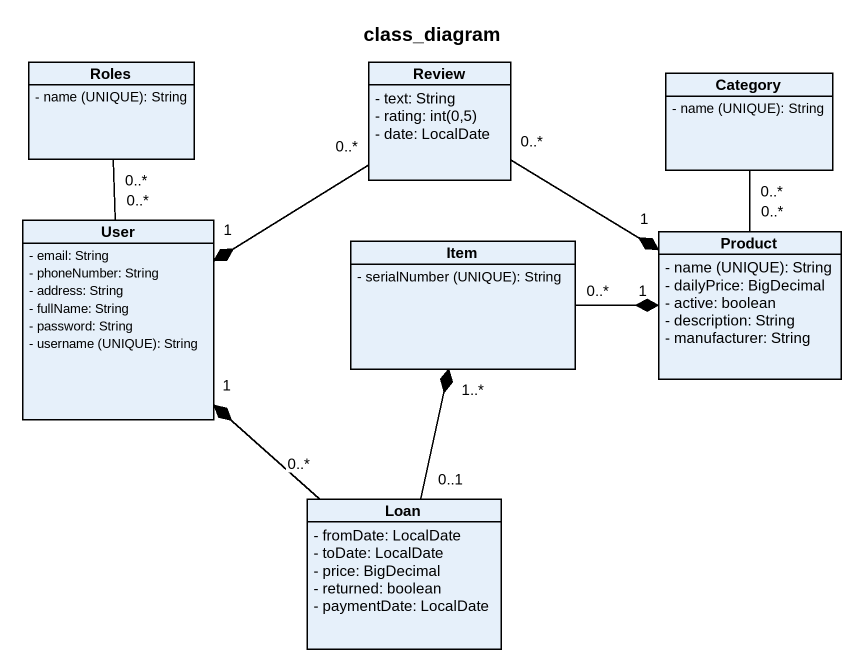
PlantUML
@startuml
title class_diagram
hide circle
hide empty members
skinparam classAttributeIconSize 0
class Roles {
  {field} - name (UNIQUE): String
}
class Review {
  - text: String
  {field} - rating: int(0,5)
  - date: LocalDate
}
class Category {
  {field} - name (UNIQUE): String
}
class User {
  - email: String
  - phoneNumber: String
  - address: String
  - fullName: String
  - password: String
  {field} - username (UNIQUE): String
}
class Item {
  {field} - serialNumber (UNIQUE): String
}
class Product {
  {field} - name (UNIQUE): String
  - dailyPrice: BigDecimal
  - active: boolean
  - description: String
  - manufacturer: String
}
class Loan {
  - fromDate: LocalDate
  - toDate: LocalDate
  - price: BigDecimal
  - returned: boolean
  - paymentDate: LocalDate
}
Roles "0..*" -- "0..*" User
Review "0..*" --* "1" User
Review "0..*" -right-* "1" Product
Item "0..*" -right-* "1" Product
Product "0..*" -up- "0..*" Category
Loan "0..*" -up-* "1" User
Loan "0..1" -up-* "1..*" Item
@enduml
